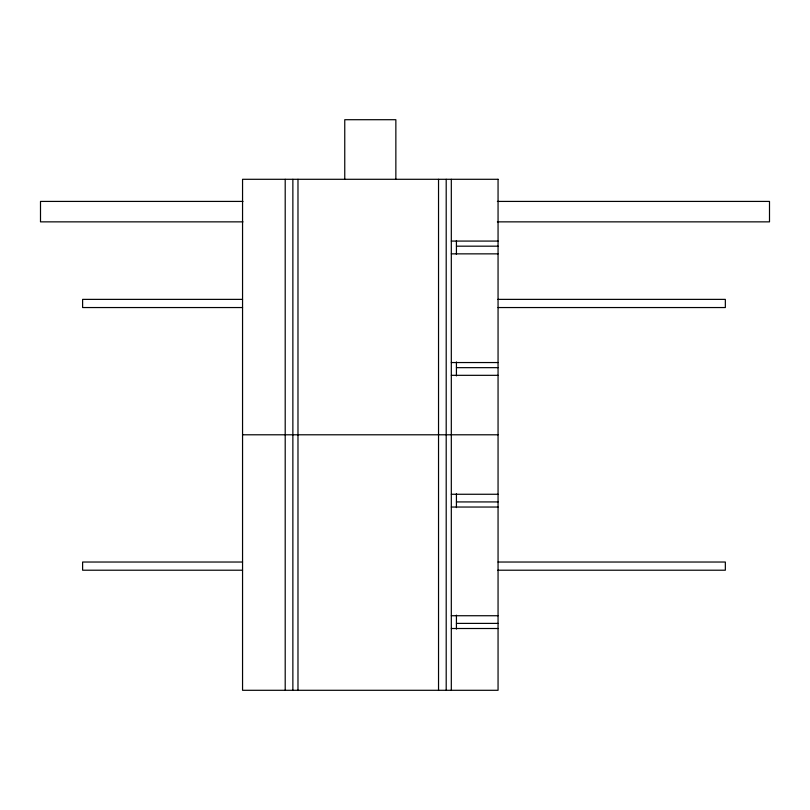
<?xml version="1.0" encoding="UTF-8"?>
<svg xmlns="http://www.w3.org/2000/svg" width="810" height="810" viewBox="0 0 810 810"><rect width="100%" height="100%" fill="white"/><g stroke="black" fill="none" stroke-linecap="round" stroke-linejoin="round"><path stroke-width="1.21" d="M243 201.417L40.5 201.417L40.5 221.859L243 221.859M497.391 201.417L769.5 201.417L769.5 221.859L497.391 221.859M451.312 241.076L498.059 241.076M456.425 246.179L498.059 246.179M451.312 253.854L498.059 253.854M242.554 299.376L82.61 299.376L82.61 307.547L242.554 307.547M497.856 299.376L725.345 299.376L725.345 307.547L498.059 307.547M451.312 362.546L498.059 362.546M456.425 367.659L498.059 367.659M451.312 375.324L498.059 375.324M242.554 434.788L498.059 434.788M451.312 494.262L498.059 494.262M456.425 501.927L498.059 501.927M451.312 507.04L498.059 507.04M242.554 562.029L82.61 562.029L82.61 570.21L242.554 570.21M498.059 562.029L725.345 562.029L725.345 570.21L497.856 570.21M451.312 615.732L498.059 615.732M456.425 623.396L498.059 623.396M451.312 628.509L498.059 628.509M456.425 240.509L456.425 254.441M456.425 361.979L456.425 375.911M456.425 493.675L456.425 507.607M456.425 615.144L456.425 629.076M451.312 179.293L451.312 690.292M446.199 179.293L446.199 690.292M438.534 179.293L438.534 690.292M395.857 179.293L395.857 119.708L344.756 119.708L344.756 179.293M297.979 179.293L297.979 690.292M292.866 179.293L292.866 690.292M285.201 179.293L285.201 690.292M498.059 179.293L242.554 179.293L242.554 690.292L498.059 690.292L498.059 179.293"/></g></svg>
